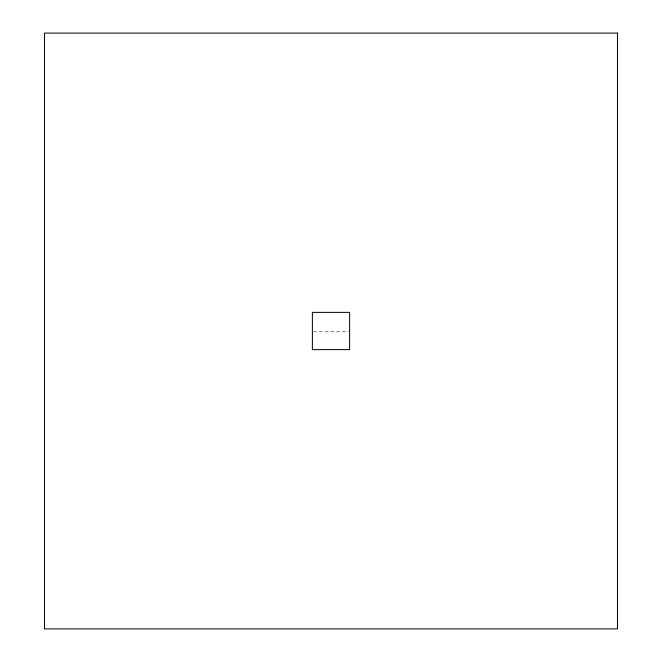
<?xml version="1.0" encoding="UTF-8"?>
<svg xmlns="http://www.w3.org/2000/svg" width="662" height="662" viewBox="0 0 662 662"><rect width="100%" height="100%" fill="white"/><g stroke="black" fill="none" stroke-linecap="round" stroke-linejoin="round"><path stroke-width="0.5" stroke-dasharray="3.31 2.48" d="M313.416 331.803L348.584 331.803"/><path stroke-width="0.99" d="M617.489 33.1L44.511 33.1L44.511 628.9L617.489 628.9L617.489 33.1M349.619 312.381L312.381 312.381L312.381 349.619L349.619 349.619L349.619 312.381"/></g></svg>
